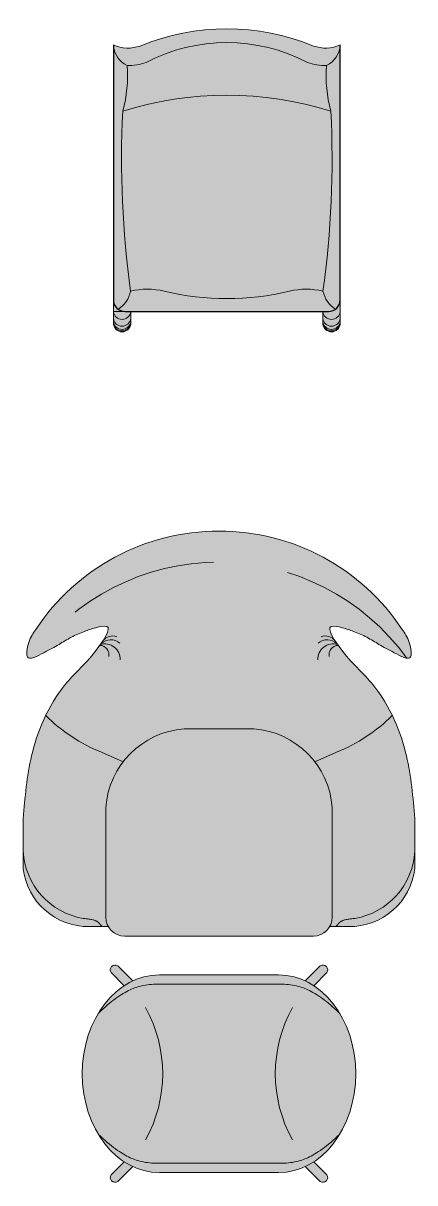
# Model space of a CAD drawing. Header units: metres. Extents: x 288.7 to 299.7, y 162.6 to 172.2.
# Drawn here: x 288.734 to 289.564, y 167.001 to 169.463 of the extents above; entities that cross this region are included whole.
import ezdxf

# ---------------------------------------------------------------- set-up
doc = ezdxf.new("R2010")
doc.units = ezdxf.units.M
doc.linetypes.add('HIDDEN2', pattern=[4.762499999999999, 3.175, -1.5875])
for name, color, linetype, lineweight in [('cotas', 250, 'Continuous', 5), ('estofado', 7, 'Continuous', 25), ('mesa', 7, 'Continuous', 9), ('parede', 7, 'Continuous', 30), ('puff', 251, 'Continuous', 9)]:
    doc.layers.add(name, color=color, linetype=linetype, lineweight=lineweight)
doc.layers.add('Mobilia', color=7, linetype='Continuous')

# ---------------------------------------------------------------- blocks, each defined once
blk = doc.blocks.new('Cad. de aprox. Tecline - 8016')
at = {"layer": 'cotas', "lineweight": 5, "ltscale": 0.1}
h = blk.add_hatch(color=256, dxfattribs=at)
h.set_gradient(color1=(206, 208, 212), one_color=1, tint=1)
h.paths.add_polyline_path([(-0.2034494436333034, -0.6006912521360164), (-0.2034494436333034, -0.599999999999909), (-0.2157797129443679, -0.599999999999909, -0.4142135623738995), (-0.2404402515667243, -0.5753394613776095), (-0.2404402515667243, -0.6006912521351069, 0.8752590556819794)])
h.paths.add_polyline_path([(-0.2034494436333034, -0.6150335017578641), (-0.2034494436333034, -0.6006912521361869, -0.8752590556819794), (-0.2404402515667243, -0.6006912521352774), (-0.2404402515667243, -0.6150335017567272, 0.8752590556819794)])
h.paths.add_polyline_path([(-0.2034494436333034, -0.6217956892504617), (-0.2034494436333034, -0.6150335017578072, -0.8752590556819794), (-0.2404402515667243, -0.6150335017568977), (-0.2404402515667243, -0.6217956892494385, 0.8752590556819794)])
h.paths.add_polyline_path([(-0.2034494436333034, -0.6249606304144208), (-0.2034494436333034, -0.6217956892504617, -0.8752590556819794), (-0.2404402515667243, -0.6217956892495522), (-0.2404402515667243, -0.6249606304133977, 0.8752590556819794)])
h.paths.add_polyline_path([(-0.2034494436333034, -0.6270754205457365), (-0.2034494436333034, -0.6249606304144208, -0.8752590556819794), (-0.2404402515667243, -0.6249606304135114), (-0.2404402515667243, -0.6270754205450544, 0.8752590556819794)])
h = blk.add_hatch(color=256, dxfattribs=at)
h.set_gradient(color1=(206, 208, 212), one_color=1, tint=1)
h.paths.add_polyline_path([(0.2404402515670654, -0.6006912521360164), (0.2404402515670654, -0.5753394613777232, -0.4142135623747873), (0.215779712944709, -0.599999999999909), (0.2034494436336445, -0.5999999999999659), (0.2034494436336445, -0.6006912521361869, 0.8752590556819794)])
h.paths.add_polyline_path([(0.2404402515670654, -0.6150335017566135), (0.2404402515670654, -0.6006912521351069, -0.8752590556819794), (0.2034494436336445, -0.6006912521360164), (0.2034494436336445, -0.6150335017578072, 0.8752590556819794)])
h.paths.add_polyline_path([(0.2404402515670654, -0.6217956892504617), (0.2404402515670654, -0.6150335017567272, -0.8752590556819794), (0.2034494436336445, -0.6150335017576367), (0.2034494436336445, -0.6217956892504617, 0.8752590556819794)])
h.paths.add_polyline_path([(0.2404402515670654, -0.6249606304133977), (0.2404402515670654, -0.6217956892494385, -0.8752590556819794), (0.2034494436336445, -0.621795689250348), (0.2034494436336445, -0.6249606304144208, 0.8752590556819794)])
h.paths.add_polyline_path([(0.2404402515670654, -0.6270754205450544), (0.2404402515670654, -0.6249606304133977, -0.8752590556819794), (0.2034494436336445, -0.6249606304143072), (0.2034494436336445, -0.6270754205457365, 0.8752590556819794)])
at = {"layer": 'parede', "linetype": 'HIDDEN2', "lineweight": 5, "ltscale": 0.05}
h = blk.add_hatch(color=256, dxfattribs=at)
h.set_gradient(color1=(240, 239, 239), one_color=1, tint=1, name='INVCYLINDER')
h.paths.add_polyline_path([(0.1711658467428623, -0.07121251805206791, 0.09084956193167078), (0.2114799613047938, -0.07762874873608808, 0.2762229542144199), (0.2404402515670182, -0.03381143936523827, -0.1939617347811079), (0.1834681052195947, -0.03632735920282509, 0.1980036756767301), (-0.1834681052197356, -0.03632735920295498, -0.1939617347793647), (-0.2404402515666798, -0.03381143936528884, 0.2762229542138651), (-0.2114799613046076, -0.07762874873613074, 0.09084956193064163), (-0.1711658467431217, -0.0712125180522043, -0.2468262919900018)])
h = blk.add_hatch(color=256, dxfattribs=at)
h.set_gradient(color1=(240, 239, 239), color2=(208, 205, 205), one_color=1, tint=0.8100000023841858, name='CYLINDER')
h.paths.add_polyline_path([(-0.2205662977819434, -0.1748436828701845, 0.08822483731394008), (-0.2114799613045681, -0.0776287487361497, -0.2762229542069543), (-0.2404402515667243, -0.03381143936671516), (-0.2404402515667243, -0.5753394613777232, 0.2364224219504687), (-0.2305495308183861, -0.5950877434576407, 0.2061475461150843), (-0.2039031793609147, -0.5569049917575458, -0.04712366959305939)])
h = blk.add_hatch(color=256, dxfattribs=at)
h.set_gradient(color1=(240, 239, 239), color2=(208, 205, 205), one_color=1, tint=0.8100000023841858, name='INVCYLINDER')
h.paths.add_polyline_path([(-0.1711658467431224, -0.07121251805220455, -0.09084956193054805), (-0.2114799613045733, -0.07762874873608794, -0.08822483731390167), (-0.2205662977819206, -0.1748436828700833, -0.1543956809624487), (0.2205662977821697, -0.1748436828701621, -0.08822483731397565), (0.2114799613048006, -0.0776287487360879, -0.09084956193166258), (0.1711658467428774, -0.07121251805203797, 0.2468262919900147)])
h = blk.add_hatch(color=256, dxfattribs=at)
h.set_gradient(color1=(240, 239, 239), color2=(208, 205, 205), one_color=1, tint=0.8100000023841858, name='CYLINDER')
h.paths.add_polyline_path([(0.2404402515669517, -0.0338114393667297, -0.2762229542066497), (0.211479961304835, -0.07762874873613075, 0.08822483731389866), (0.2205662977821594, -0.1748436828701248, -0.04712366959303712), (0.2039031793611898, -0.5569049917572874, 0.2061475461160759), (0.2305495308186865, -0.5950877434576155, 0.2364224219507344), (0.2404402515669517, -0.5753394613776959)])
h = blk.add_hatch(color=256, dxfattribs=at)
h.set_gradient(color1=(240, 239, 239), color2=(235, 234, 234), one_color=1, tint=0.9200000166893005, name='SPHERICAL')
h.paths.add_polyline_path([(0.2205662977821619, -0.1748436828701769, 0.1543956809624922), (-0.2205662977820465, -0.1748436828701232, 0.04712366959303533), (-0.2039031793609504, -0.556904991757287, -0.1192515294675586), (-0.1324901793419211, -0.5569595817297118, 0.1191983100612883), (0.1324901793720288, -0.5569595817224859, -0.1192515294163977), (0.2039031793612854, -0.5569049917572857, 0.04712366959302996)])
h = blk.add_hatch(color=256, dxfattribs=at)
h.set_gradient(color1=(240, 239, 239), color2=(208, 205, 205), one_color=1, tint=0.8100000023841858, name='HEMISPHERICAL')
h.paths.add_polyline_path([(0.2039031793613049, -0.5569049917575626, 0.1189042353474191), (0.1326923263084154, -0.5569106565178572, -0.1193854318744461), (-0.1326923262329274, -0.5569106565360471, 0.1189042354763018), (-0.2039031793608501, -0.5569049917572215, -0.2061475461167294), (-0.2305495308183936, -0.5950877434576682, 0.1619331303923888), (-0.2157797129445953, -0.5999999999999659), (0.2157797129448227, -0.5999999999999659, 0.1619331303939811), (0.2305495308187346, -0.5950877434576682, -0.206147546115248)])
at = {"layer": 'estofado'}
blk.add_lwpolyline([(-0.2404402515667243, -0.0338114393667297), (-0.2404402515667243, -0.5753394613777232, 0.4142135623730672), (-0.2157797129443679, -0.599999999999909), (0.215779712944709, -0.599999999999909, 0.4142135623731223), (0.2404402515669517, -0.5753394613777232), (0.2404402515669517, -0.0338114393667297)], format="xyb", dxfattribs=at)
at = {"layer": 'mesa'}
for p, q in [((-0.2404402515667243, -0.5753394613777232), (-0.2404402515667243, -0.6270754205450544)), ((0.2404402515670654, -0.5753394613777232), (0.2404402515670654, -0.6270754205450544)), ((-0.2034494436333034, -0.599999999999909), (-0.2034494436333034, -0.6270754205457365)), ((0.2034494436336445, -0.599999999999909), (0.2034494436336445, -0.6270754205457365))]:
    blk.add_line(p, q, dxfattribs=at)
for centre, radius, start, end in [((0, -0.4814583749969188), 0.4814583749969317, 67.6001826410304, 112.3998173589696), ((-0.1893283868514573, -0.03150899466567125), 0.05116369773846617, 182.5792688265888, 244.3447667746419), ((-0.2088333720762421, 0.0356001950124778), 0.07626906199840015, 245.51765358916, 289.4252088030229), ((0, -0.396821818382989), 0.3678575315977546, 62.27005503836347, 117.729944961622), ((0.2088333720764695, 0.0356001950124778), 0.07626906199840015, 250.5747911969771, 294.48234641084), ((0.1893283868516846, -0.03150899466567125), 0.05116369773846617, 295.6552332253581, 357.4207311734145), ((-0.2088333720762421, 0.0356001950124778), 0.1132598699317608, 268.6610244532039, 289.4252088030229), ((0.2088333720764695, 0.0356001950124778), 0.1132598699317608, 250.5747911969771, 271.3389755468091), ((-0.4893538966451842, -0.1006889545553804), 0.2788291538453362, 344.5765659302073, 4.743992195742415), ((0.4893538966454116, -0.1006889545553804), 0.2788291538453362, 175.2560078042576, 195.4234340697927), ((1.810171896269708, -0.2776696422350255), 2.033339811910312, 177.1013170395479, 187.8932829380237), ((-1.810171896269367, -0.2776696422351392), 2.033339811910195, 352.1067170619795, 2.898682960455668), ((-0.2615636601115057, -0.5450549775902118), 0.05886555763904125, 301.7937959218236, 348.3866351823038), ((-0.1683094947858308, -0.704514127524078), 0.1518399398822722, 76.43369422210267, 103.5571900912149), ((1.13686837721616e-13, -0.009100608703533908), 0.5636515785016333, 256.3838828231239, 283.6161171768825), ((0.1683094947861719, -0.704514127524078), 0.1518399398822722, 76.4428099087851, 103.5663057778973), ((0.2615636601118467, -0.5450549775902118), 0.05886555763904125, 191.6133648176961, 238.2062040987231), ((-0.221944847599957, -0.6246038812952861), 0.01865980905998519, 187.611338749367, 352.3886612491503), ((0.2219448476002981, -0.6246038812952861), 0.01865980905998519, 187.6113387508497, 352.3886612506329)]:
    blk.add_arc(centre, radius, start, end, dxfattribs=at)
at = {"layer": 'mesa', "linetype": 'HIDDEN2', "lineweight": 5}
blk.add_arc((0, -0.8721055208713437), 0.7313163217446461, 72.4461653725833, 107.5538346274105, dxfattribs=at)
at = {"layer": 'mesa', "lineweight": 5}
for centre, start, end in [((-0.221944847599957, -0.5982197128861344), 187.611338749367, 352.3886612491503), ((-0.221944847599957, -0.6125619625077547), 187.611338749367, 352.3886612491503), ((0.2219448476002981, -0.5982197128861344), 187.6113387508497, 352.3886612506329), ((0.2219448476002981, -0.6125619625077547), 187.6113387508497, 352.3886612506329), ((-0.221944847599957, -0.6193241500004092), 187.611338749367, 352.3886612491503), ((-0.221944847599957, -0.6224890911643683), 187.611338749367, 352.3886612491503), ((0.2219448476002981, -0.6193241500004092), 187.6113387508497, 352.3886612506329), ((0.2219448476002981, -0.6224890911643683), 187.6113387508497, 352.3886612506329)]:
    blk.add_arc(centre, 0.01865980905998519, start, end, dxfattribs=at)
at = {"layer": 'parede', "linetype": 'HIDDEN2', "lineweight": 5, "ltscale": 0.05}
blk.add_line((-0.2400000000000091, -0.5999999999999659), (0.2400000000000091, -0.5999999999999659), dxfattribs=at)
blk = doc.blocks.new('Banqueta Egg bege Lintz')
at = {"layer": 'puff', "lineweight": 13, "ltscale": 0.5}
h = blk.add_hatch(color=256, dxfattribs=at)
h.dxf.hatch_style = 1
h.set_gradient(color1=(238, 209, 176), color2=(194, 122, 41), one_color=1, tint=0.4600000083446503, name='CURVED')
edge = h.paths.add_edge_path()
edge.add_ellipse((0.126173389085011, -0.2099999999972511), major_axis=(2.571673343026741e-17, 0.2099999999999795), ratio=0.7801267186427077, start_angle=339.7496276053146, end_angle=360)
edge.add_line((0.1261733891933545, 0), (-0.1261733891930135, 0))
edge.add_ellipse((-0.126173389085011, -0.2099999999972511), major_axis=(2.571673343026741e-17, 0.2099999999999795), ratio=0.7801267186427077, start_angle=0, end_angle=20.25037239468547)
edge.add_ellipse((-0.126173389085011, -0.2099999999972511), major_axis=(2.571673343026741e-17, 0.2099999999999795), ratio=0.7801267186427077, start_angle=20.25037239468547, end_angle=27.16713555723683)
edge.add_ellipse((-0.126173389085011, -0.2099999999972511), major_axis=(2.571673343026741e-17, 0.2099999999999795), ratio=0.7801267186427077, start_angle=27.16713555723683, end_angle=52.44280890016354)
edge.add_spline(control_points=[(-0.2560461642381142, -0.08199386380448459), (-0.2293009175629095, -0.05555557067748396), (-0.206893997561906, -0.04068877035581409), (-0.1733162308298688, -0.02445697376595035), (-0.1485684265879854, -0.01867614602440426), (-0.126173389085011, -0.01999999999725333)], knot_values=[5.346423995408611, 5.346423995408611, 5.346423995408611, 5.346423995408611, 5.868118125588458, 5.868118125588458, 6.283185307179586, 6.283185307179586, 6.283185307179586, 6.283185307179586], degree=3, periodic=0)
edge.add_line((-0.1261733890107735, -0.01999999999998181), (0.1261733890112282, -0.01999999999992497))
edge.add_spline(control_points=[(0.126173389085011, -0.01999999999725333), (0.1485684265879854, -0.01867614602440426), (0.1733162308298688, -0.02445697376595035), (0.206893997561906, -0.04068877035581409), (0.2293009175629095, -0.05555557067748396), (0.2560461642381142, -0.08199386380448459)], knot_values=[5.34642399540861, 5.34642399540861, 5.34642399540861, 5.34642399540861, 5.761491176999739, 5.761491176999739, 6.283185307179585, 6.283185307179585, 6.283185307179585, 6.283185307179585], degree=3, periodic=0)
edge.add_ellipse((0.126173389085011, -0.2099999999972511), major_axis=(2.571673343026741e-17, 0.2099999999999795), ratio=0.7801267186427077, start_angle=307.5571910998365, end_angle=332.8328644427632)
edge.add_ellipse((0.126173389085011, -0.2099999999972511), major_axis=(2.571673343026741e-17, 0.2099999999999795), ratio=0.7801267186427077, start_angle=332.8328644427632, end_angle=339.7496276053146)
h = blk.add_hatch(color=256, dxfattribs=at)
h.dxf.hatch_style = 1
h.set_gradient(color1=(203, 203, 205), one_color=1, tint=1)
edge = h.paths.add_edge_path()
edge.add_arc((-0.2204152218638455, 0.0104152218634681), 0.01016344170329697, 55.28921864879022, 214.7107813507639)
edge.add_line((-0.2287699460268868, 0.004627810402723753), (-0.2009746027796382, -0.02316753284452489))
edge.add_ellipse((-0.126173389085011, -0.2099999999972511), major_axis=(2.571673343026741e-17, 0.2099999999999795), ratio=0.7801267186427077, start_angle=20.250372394685428, end_angle=27.167135557236804, ccw=False)
edge.add_line((-0.1828775725044807, -0.01298029187211114), (-0.2146278104030444, 0.01876994602645254))
h = blk.add_hatch(color=256, dxfattribs=at)
h.dxf.hatch_style = 1
h.set_gradient(color1=(203, 203, 205), one_color=1, tint=1)
edge = h.paths.add_edge_path()
edge.add_arc((0.2204152218638455, 0.0104152218634681), 0.01016344170329697, 325.2892186492361, 484.7107813512098)
edge.add_line((0.2146278104030444, 0.01876994602645254), (0.1828775725044807, -0.01298029187211114))
edge.add_ellipse((0.126173389085011, -0.2099999999972511), major_axis=(2.571673343026741e-17, 0.2099999999999795), ratio=0.7801267186427077, start_angle=332.8328644427632, end_angle=339.7496276053145, ccw=False)
edge.add_line((0.2009746027795245, -0.02316753284458173), (0.2287699460268868, 0.004627810402723753))
h = blk.add_hatch(color=256, dxfattribs=at)
h.dxf.hatch_style = 1
h.set_gradient(color1=(238, 209, 176), color2=(226, 174, 116), one_color=1, tint=0.6700000166893005, name='CYLINDER')
edge = h.paths.add_edge_path()
edge.add_ellipse((0.126173389085011, -0.2099999999972511), major_axis=(2.571673343026741e-17, 0.2099999999999795), ratio=0.7801267186427077, start_angle=232.4428088956462, end_angle=307.5571910998365)
edge.add_spline(control_points=[(0.2560461642381142, -0.08199386380448459), (0.2293009175629095, -0.05555557067748396), (0.206893997561906, -0.04068877035581409), (0.1733162308298688, -0.02445697376595035), (0.1485684265879854, -0.01867614602440426), (0.126173389085011, -0.01999999999725333)], knot_values=[5.346423995408611, 5.346423995408611, 5.346423995408611, 5.346423995408611, 5.868118125588458, 5.868118125588458, 6.283185307179586, 6.283185307179586, 6.283185307179586, 6.283185307179586], degree=3, periodic=0)
edge.add_line((0.1261733890112282, -0.01999999999998181), (-0.1261733890105461, -0.02000000000003865))
edge.add_spline(control_points=[(-0.126173389085011, -0.01999999999725333), (-0.1485684265879854, -0.01867614602440426), (-0.1733162308298688, -0.02445697376595035), (-0.206893997561906, -0.04068877035581409), (-0.2293009175629095, -0.05555557067748396), (-0.2560461642381142, -0.08199386380448459)], knot_values=[5.34642399540861, 5.34642399540861, 5.34642399540861, 5.34642399540861, 5.761491176999739, 5.761491176999739, 6.283185307179585, 6.283185307179585, 6.283185307179585, 6.283185307179585], degree=3, periodic=0)
edge.add_ellipse((-0.126173389085011, -0.2099999999972511), major_axis=(2.571673343026741e-17, 0.2099999999999795), ratio=0.7801267186427077, start_angle=52.44280890016354, end_angle=127.5571911043537)
edge.add_spline(control_points=[(-0.2560461642381142, -0.3380061361955882), (-0.2293009175629095, -0.3644444293225888), (-0.206893997561906, -0.3793112296442587), (-0.1733162308298688, -0.3955430262341224), (-0.1485684265879854, -0.4013238539756685), (-0.126173389085011, -0.4000000000028194)], knot_values=[5.346423995408611, 5.346423995408611, 5.346423995408611, 5.346423995408611, 5.868118125588458, 5.868118125588458, 6.283185307179586, 6.283185307179586, 6.283185307179586, 6.283185307179586], degree=3, periodic=0)
edge.add_line((-0.1261733890108871, -0.4000000000000341), (0.1261733890097503, -0.4000000000000909))
edge.add_spline(control_points=[(0.126173389085011, -0.4000000000028194), (0.1485684265879854, -0.4013238539756685), (0.1733162308298688, -0.3955430262341224), (0.206893997561906, -0.3793112296442587), (0.2293009175629095, -0.3644444293225888), (0.2560461642381142, -0.3380061361955882)], knot_values=[5.34642399540861, 5.34642399540861, 5.34642399540861, 5.34642399540861, 5.761491176999739, 5.761491176999739, 6.283185307179585, 6.283185307179585, 6.283185307179585, 6.283185307179585], degree=3, periodic=0)
h = blk.add_hatch(color=256, dxfattribs=at)
h.dxf.hatch_style = 1
h.set_gradient(color1=(238, 209, 176), color2=(194, 122, 41), one_color=1, tint=0.4600000083446503, name='INVCURVED')
edge = h.paths.add_edge_path()
edge.add_ellipse((0.126173389085011, -0.2099999999972511), major_axis=(2.571673343026741e-17, 0.2099999999999795), ratio=0.7801267186427077, start_angle=180, end_angle=200.2503723931174)
edge.add_ellipse((0.126173389085011, -0.2099999999972511), major_axis=(2.571673343026741e-17, 0.2099999999999795), ratio=0.7801267186427077, start_angle=200.2503723931174, end_angle=207.167135555765)
edge.add_ellipse((0.126173389085011, -0.2099999999972511), major_axis=(2.571673343026741e-17, 0.2099999999999795), ratio=0.7801267186427077, start_angle=207.167135555765, end_angle=232.4428088956462)
edge.add_spline(control_points=[(0.2560461642381142, -0.3380061361955882), (0.2293009175629095, -0.3644444293225888), (0.206893997561906, -0.3793112296442587), (0.1733162308298688, -0.3955430262341224), (0.1485684265879854, -0.4013238539756685), (0.126173389085011, -0.4000000000028194)], knot_values=[5.346423995408611, 5.346423995408611, 5.346423995408611, 5.346423995408611, 5.868118125588458, 5.868118125588458, 6.283185307179586, 6.283185307179586, 6.283185307179586, 6.283185307179586], degree=3, periodic=0)
edge.add_line((0.1261733890099777, -0.4000000000000341), (-0.1261733890099777, -0.4000000000000341))
edge.add_spline(control_points=[(-0.126173389085011, -0.4000000000028194), (-0.1485684265879854, -0.4013238539756685), (-0.1733162308298688, -0.3955430262341224), (-0.206893997561906, -0.3793112296442587), (-0.2293009175629095, -0.3644444293225888), (-0.2560461642381142, -0.3380061361955882)], knot_values=[5.34642399540861, 5.34642399540861, 5.34642399540861, 5.34642399540861, 5.761491176999739, 5.761491176999739, 6.283185307179585, 6.283185307179585, 6.283185307179585, 6.283185307179585], degree=3, periodic=0)
edge.add_ellipse((-0.126173389085011, -0.2099999999972511), major_axis=(2.571673343026741e-17, 0.2099999999999795), ratio=0.7801267186427077, start_angle=127.5571911043537, end_angle=152.8328644442351)
edge.add_ellipse((-0.126173389085011, -0.2099999999972511), major_axis=(2.571673343026741e-17, 0.2099999999999795), ratio=0.7801267186427077, start_angle=152.8328644442351, end_angle=159.7496276068827)
edge.add_ellipse((-0.126173389085011, -0.2099999999972511), major_axis=(2.571673343026741e-17, 0.2099999999999795), ratio=0.7801267186427077, start_angle=159.7496276068827, end_angle=180)
edge.add_line((-0.1261733889768948, -0.4199999999999591), (0.1261733889750758, -0.4199999999999591))
h = blk.add_hatch(color=256, dxfattribs=at)
h.dxf.hatch_style = 1
h.set_gradient(color1=(203, 203, 205), one_color=1, tint=1)
edge = h.paths.add_edge_path()
edge.add_ellipse((-0.126173389085011, -0.2099999999972511), major_axis=(2.571673343026741e-17, 0.2099999999999795), ratio=0.7801267186427077, start_angle=152.8328644442351, end_angle=159.7496276068826, ccw=False)
edge.add_line((-0.2009746027757728, -0.3968324671524783), (-0.2287699460268868, -0.4246278104034786))
edge.add_arc((-0.2204152218639592, -0.4304152218643367), 0.01016344170329697, 145.2892186483443, 304.7107813519191)
edge.add_line((-0.2146278104030444, -0.4387699460272643), (-0.1828775725001606, -0.4070197081243805))
h = blk.add_hatch(color=256, dxfattribs=at)
h.dxf.hatch_style = 1
h.set_gradient(color1=(203, 203, 205), one_color=1, tint=1)
edge = h.paths.add_edge_path()
edge.add_line((0.2287699460270005, -0.4246278104035923), (0.2009746027758865, -0.3968324671525352))
edge.add_ellipse((0.126173389085011, -0.2099999999972511), major_axis=(2.571673343026741e-17, 0.2099999999999795), ratio=0.7801267186427077, start_angle=200.2503723931174, end_angle=207.167135555765, ccw=False)
edge.add_line((0.1828775725001606, -0.4070197081244373), (0.2146278104030444, -0.4387699460272074))
edge.add_arc((0.2204152218638455, -0.4304152218642798), 0.01016344170329696, 235.2892186486077, 394.7107813501355)
at = {"layer": 'Mobilia', "lineweight": 5}
for p, q in [((-0.2009746027796382, -0.02316753284446804), (-0.2287699460268868, 0.004627810402723753)), ((-0.1828775725044807, -0.01298029187211114), (-0.2146278104030444, 0.01876994602645254)), ((0.1828775725044807, -0.01298029187211114), (0.2146278104030444, 0.01876994602645254)), ((0.2009746027796382, -0.02316753284446804), (0.2287699460268868, 0.004627810402723753)), ((-0.2287699460268868, -0.4246278104034786), (-0.2009746027758865, -0.3968324671524783)), ((-0.2146278104030444, -0.4387699460272074), (-0.1828775725002743, -0.4070197081244373)), ((0.2146278104030444, -0.4387699460272074), (0.1828775725002743, -0.4070197081244373)), ((0.2287699460268868, -0.4246278104034786), (0.2009746027758865, -0.3968324671524783))]:
    blk.add_line(p, q, dxfattribs=at)
for points in [[(0.126173389085011, 0), (-0.126173389085011, 0)], [(-0.126173389085011, -0.4200000000000159), (0.126173389085011, -0.4200000000000159)]]:
    blk.add_lwpolyline(points, dxfattribs=at)
at = {"layer": 'Mobilia', "linetype": 'HIDDEN2', "lineweight": 5, "ltscale": 0.1}
for points in [[(0.126173389085011, -0.01999999999998181), (-0.126173389085011, -0.01999999999998181)], [(-0.126173389085011, -0.4000000000000341), (0.126173389085011, -0.4000000000000341)]]:
    blk.add_lwpolyline(points, dxfattribs=at)
at = {"layer": 'Mobilia', "lineweight": 5}
for centre, start, end in [((-0.2204152218638455, 0.01041522186415023), 55.28921864879234, 214.7107813507631), ((0.2204152218638455, 0.01041522186415023), 325.2892186492368, 124.7107813512076), ((-0.2204152218638455, -0.430415221864223), 145.2892186492369, 304.7107813512077), ((0.2204152218638455, -0.430415221864223), 235.2892186487923, 34.71078135076315)]:
    blk.add_arc(centre, 0.0101634417033041, start, end, dxfattribs=at)
at = {"layer": 'Mobilia', "linetype": 'HIDDEN2', "lineweight": 5}
for centre, start, end in [((-0.4085209089404316, -0.2100000000000364), 330.921954692904, 29.07804530709594), ((0.4085209089404316, -0.2100000000000364), 150.9219546929041, 209.0780453070959)]:
    blk.add_arc(centre, 0.2891545106914319, start, end, dxfattribs=at)
at = {"layer": 'Mobilia', "lineweight": 5, "extrusion": (0, 0, -1)}
blk.add_ellipse((-0.126173389085011, -0.2099999999972511), major_axis=(2.571673343026741e-17, 0.2099999999999795), ratio=0.7801267186427077, start_param=3.141592653589793, end_param=6.283185307179586, dxfattribs=at)
at = {"layer": 'Mobilia', "lineweight": 5}
blk.add_ellipse((0.126173389085011, -0.2099999999972511), major_axis=(2.571673343026741e-17, 0.2099999999999795), ratio=0.7801267186427077, start_param=3.141592653589793, end_param=6.283185307179586, dxfattribs=at)
at = {"layer": 'Mobilia', "linetype": 'HIDDEN2', "lineweight": 5, "ltscale": 0.1}
for points in [[(-0.2560461642381142, -0.08199386380448459), (-0.2293009175629095, -0.05555557067748396), (-0.206893997561906, -0.04068877035581409), (-0.1733162308298688, -0.02445697376595035), (-0.1485684265879854, -0.01867614602440426), (-0.126173389085011, -0.01999999999725333)], [(0.2560461642381142, -0.08199386380448459), (0.2293009175629095, -0.05555557067748396), (0.206893997561906, -0.04068877035581409), (0.1733162308298688, -0.02445697376595035), (0.1485684265879854, -0.01867614602440426), (0.126173389085011, -0.01999999999725333)], [(-0.2560461642381142, -0.3380061361955882), (-0.2293009175629095, -0.3644444293225888), (-0.206893997561906, -0.3793112296442587), (-0.1733162308298688, -0.3955430262341224), (-0.1485684265879854, -0.4013238539756685), (-0.126173389085011, -0.4000000000028194)], [(0.2560461642381142, -0.3380061361955882), (0.2293009175629095, -0.3644444293225888), (0.206893997561906, -0.3793112296442587), (0.1733162308298688, -0.3955430262341224), (0.1485684265879854, -0.4013238539756685), (0.126173389085011, -0.4000000000028194)]]:
    blk.add_open_spline(points, degree=3, knots=[5.346423995408611, 5.346423995408611, 5.346423995408611, 5.346423995408611, 5.868118125588458, 5.868118125588458, 6.283185307179586, 6.283185307179586, 6.283185307179586, 6.283185307179586], dxfattribs=at)
blk = doc.blocks.new('Poltrona Egg bege Lintz')
at = {"layer": 'puff', "lineweight": 13, "ltscale": 0.5}
h = blk.add_hatch(color=256, dxfattribs=at)
h.dxf.hatch_style = 1
h.set_gradient(color1=(238, 209, 176), color2=(217, 150, 74), one_color=1, tint=0.5699999928474426, name='CURVED')
edge = h.paths.add_edge_path()
edge.add_spline(control_points=[(-0.3883790001134457, 0.2109880240345774), (-0.3938463901876048, 0.2030534038342466), (-0.4050002130932171, 0.1868662748132692), (-0.4105237136651567, 0.1509313948344015), (-0.4006637787516638, 0.1495042297533473), (-0.3981717949783388, 0.1498090384985176)], knot_values=[0, 0, 0, 0, 0.0312722070444001, 0.0637972880138383, 0.07261087597274596, 0.07261087597274596, 0.07261087597274596, 0.07261087597274596], degree=3, periodic=0)
edge.add_arc((-1.968470428437286e-06, -0.1361559895231039), 0.4902195508063047, 35.68593216424341, 144.3141438918199, ccw=False)
edge.add_spline(control_points=[(0.3981674784389497, 0.1498095670403359), (0.4006613512162858, 0.1495038786993064), (0.4105241007404175, 0.1509288765934116), (0.4050002130932171, 0.1868662748132692), (0.3938463901876048, 0.2030534038342466), (0.3883790001134457, 0.2109880240345774)], knot_values=[0, 0, 0, 0, 0.00881867637669248, 0.04134375734613067, 0.07261596439053078, 0.07261596439053078, 0.07261596439053078, 0.07261596439053078], degree=3, periodic=0)
edge.add_arc((0, -0.0455185391514874), 0.4654394318132916, 33.44293702575584, 146.5570629748885)
h = blk.add_hatch(color=256, dxfattribs=at)
h.dxf.hatch_style = 1
h.set_gradient(color1=(238, 209, 176), color2=(226, 177, 120), one_color=1, tint=0.6800000071525574, name='INVCURVED')
edge = h.paths.add_edge_path()
edge.add_spline(control_points=[(0.2457937540171997, 0.1872614988599253), (0.2363600257448297, 0.2016600118104748), (0.2267692784490691, 0.2230332741714847), (0.2637244993368313, 0.2143861617461198), (0.2867565895070356, 0.2066931421536538), (0.3134790344435032, 0.1952159351093314), (0.341671464334695, 0.1772475764049091), (0.3652475722387862, 0.1653709199085256), (0.3909636282169231, 0.1506925844273042), (0.3981674784389497, 0.1498095670403359)], knot_values=[0.07261596439053081, 0.07261596439053081, 0.07261596439053081, 0.07261596439053081, 0.1101948185436681, 0.1337761790526399, 0.1589169917713585, 0.1896684934491325, 0.2192775884803799, 0.256436331208998, 0.281910134184411, 0.281910134184411, 0.281910134184411, 0.281910134184411], degree=3, periodic=0)
edge.add_arc((-1.968470314750448e-06, -0.1361559895232176), 0.4902195508063047, 35.68593216426191, 144.314143891796)
edge.add_spline(control_points=[(-0.3981717949783388, 0.1498090384985176), (-0.3909678067487903, 0.15069019937755), (-0.3652488727911987, 0.165370264744638), (-0.341671464334695, 0.1772475764049091), (-0.3134790344435032, 0.1952159351093314), (-0.2867565895070356, 0.2066931421536538), (-0.2637244993368313, 0.2143861617461198), (-0.2267692784504334, 0.2230332741710868), (-0.2363600257436929, 0.2016600118128622), (-0.2457937540145849, 0.1872614988639043)], knot_values=[0.07261087597274596, 0.07261087597274596, 0.07261087597274596, 0.07261087597274596, 0.09808976736594378, 0.1352485100945619, 0.1648576051258093, 0.1956091068035833, 0.2207499195223019, 0.2443312800312737, 0.2819101341810821, 0.2819101341810821, 0.2819101341810821, 0.2819101341810821], degree=3, periodic=0)
edge.add_spline(control_points=[(-0.2457937540145849, 0.1872614988639043), (-0.24720714469413, 0.1851042686134292), (-0.2487000168754321, 0.1829186188102199), (-0.2502388500396364, 0.1807352087532195)], knot_values=[0.2819101341810821, 0.2819101341810821, 0.2819101341810821, 0.2819101341810821, 0.2875403156613945, 0.2875403156613945, 0.2875403156613945, 0.2875403156613945], degree=3, periodic=0)
edge.add_spline(control_points=[(-0.2502388500396364, 0.1807352087532195), (-0.2506474232624214, 0.1801554949126398), (-0.2510592364928925, 0.1795759389623868), (-0.2514736623289764, 0.1789971147510414)], knot_values=[0.2875403156613945, 0.2875403156613945, 0.2875403156613945, 0.2875403156613945, 0.2890351764726103, 0.2890351764726103, 0.2890351764726103, 0.2890351764726103], degree=3, periodic=0)
edge.add_spline(control_points=[(-0.2514736623289764, 0.1789971147510414), (-0.2519040799727463, 0.1783959549501333), (-0.2523373157422384, 0.177795584450223), (-0.2527726667664183, 0.1771966461269585)], knot_values=[0.2890351764726103, 0.2890351764726103, 0.2890351764726103, 0.2890351764726103, 0.2905877207685757, 0.2905877207685757, 0.2905877207685757, 0.2905877207685757], degree=3, periodic=0)
edge.add_arc((-0.2534260929322727, 0.1570403929117674), 0.02016684183081571, -10.428816135840009, 88.14323355143182, ccw=False)
edge.add_arc((-0.2534260929352286, 0.1570403928958513), 0.02016684183081571, 349.5711839101524, 448.1432335759926)
edge.add_spline(control_points=[(-0.2527726667664183, 0.1771966461269585), (-0.2553335105968699, 0.1736735408062486), (-0.2863136801979635, 0.1328193937804372), (-0.3230467924597633, 0.1054204594082648), (-0.3556328263363184, 0.05243664461306707), (-0.3673659671395626, 0.02830116112875203)], knot_values=[0.2905877207685757, 0.2905877207685757, 0.2905877207685757, 0.2905877207685757, 0.2997201754094871, 0.39799903289453, 0.4756913654059615, 0.4756913654059615, 0.4756913654059615, 0.4756913654059615], degree=3, periodic=0)
edge.add_arc((-0.1122806483297154, 0.2855590558780818), 0.3622846177844075, 225.2429595681279, 247.7613138395477)
edge.add_line((-0.2493930038775716, -0.04977711312147903), (-0.2030298193662929, -0.06971021031102964))
edge.add_arc((-0.06034093575738098, -0.1796025558011252), 0.1801012079439381, 94.26460112285753, 142.3982073510381, ccw=False)
edge.add_line((-0.07373373429140884, 0), (0.07373373429140884, 5.684341886080801e-14))
edge.add_arc((0.06034093575829047, -0.1796025558011252), 0.1801012079439349, 37.60179264907771, 85.73539887743232, ccw=False)
edge.add_line((0.2030298193669751, -0.06971021031074542), (0.2493930038746157, -0.04977711312272959))
edge.add_arc((0.1122806483300565, 0.2855590558780818), 0.3622846177843004, 292.2386861598948, 314.7570404318339)
edge.add_spline(control_points=[(0.3673659671396763, 0.02830116112863834), (0.3556328263363184, 0.05243664461306707), (0.3230467924597633, 0.1054204594082648), (0.2863136801980772, 0.1328193937804372), (0.2553335105967562, 0.1736735408060213), (0.2527726667664183, 0.1771966461268448)], knot_values=[0.2905877207685741, 0.2905877207685741, 0.2905877207685741, 0.2905877207685741, 0.3682800532800733, 0.4665589107651162, 0.4756913654060292, 0.4756913654060292, 0.4756913654060292, 0.4756913654060292], degree=3, periodic=0)
edge.add_arc((0.253426092932159, 0.1570403929116537), 0.02016684183081768, 91.85676644824535, 190.5947657123405)
edge.add_arc((0.253426092932159, 0.1570403929116537), 0.02016684183081768, 91.85676644824542, 190.5947657123405, ccw=False)
edge.add_spline(control_points=[(0.2527726667664183, 0.1771966461268448), (0.2523373157421247, 0.1777955844501093), (0.2519040799727463, 0.1783959549501333), (0.2514736623290901, 0.1789971147510983)], knot_values=[0.2890351764725215, 0.2890351764725215, 0.2890351764725215, 0.2890351764725215, 0.2905877207685741, 0.2905877207685741, 0.2905877207685741, 0.2905877207685741], degree=3, periodic=0)
edge.add_spline(control_points=[(0.2514736623290901, 0.1789971147510983), (0.2510592364928925, 0.1795759389623868), (0.2506474232624214, 0.1801554949125261), (0.2502388500396364, 0.1807352087530489)], knot_values=[0.287540315661417, 0.287540315661417, 0.287540315661417, 0.287540315661417, 0.2890351764725216, 0.2890351764725216, 0.2890351764725216, 0.2890351764725216], degree=3, periodic=0)
edge.add_arc((0.2297741399949018, 0.1600258799246035), 0.02911495591174055, 45.34039553519891, 126.8698976460006)
edge.add_arc((0.2297741399949018, 0.1600258799246035), 0.02911495591174055, 45.34039553519892, 126.8698976460006, ccw=False)
edge.add_spline(control_points=[(0.2502388500396364, 0.1807352087530489), (0.2487000168763416, 0.1829186188087988), (0.247207144695949, 0.1851042686107007), (0.2457937540171997, 0.1872614988599253)], knot_values=[0.281910134184411, 0.281910134184411, 0.281910134184411, 0.281910134184411, 0.287540315661417, 0.287540315661417, 0.287540315661417, 0.287540315661417], degree=3, periodic=0)
h = blk.add_hatch(color=256, dxfattribs=at)
h.dxf.hatch_style = 1
h.set_gradient(color1=(238, 209, 176), color2=(226, 177, 120), one_color=1, tint=0.6800000071525574)
edge = h.paths.add_edge_path()
edge.add_arc((-0.06034093575738098, -0.1796025558011252), 0.1801012079439381, 142.3982073510381, 175.9844047917428, ccw=False)
edge.add_line((-0.2030298193662929, -0.06971021031102964), (-0.2493930038746157, -0.04977711312272959))
edge.add_arc((-0.1122806483298291, 0.2855590558780818), 0.3622846177844075, 225.2429595681533, 247.76131384007192, ccw=False)
edge.add_spline(control_points=[(-0.3673659671395626, 0.02830116112875203), (-0.3690945997566359, 0.02474530301037703), (-0.3822490047565452, -0.003373458723217482), (-0.3982271657467891, -0.0526653296003019), (-0.4094656553892264, -0.1233203045148343), (-0.4131540751961893, -0.1680131004275154), (-0.4150000000007594, -0.1903802779394255)], knot_values=[0.4756913654059615, 0.4756913654059615, 0.4756913654059615, 0.4756913654059615, 0.4871377038013119, 0.5657973366790037, 0.633053916282731, 0.7004356939263707, 0.7004356939263707, 0.7004356939263707, 0.7004356939263707], degree=3, periodic=0)
edge.add_line((-0.4149999999992815, -0.1903802779231683), (-0.4149999999992815, -0.2600681452330491))
edge.add_arc((-0.2621146588149941, -0.2517403571555406), 0.1531119838657303, 183.1178662042386, 260.2201773703887)
edge.add_spline(control_points=[(-0.2881226379457758, -0.4026272837755869), (-0.2689193033573929, -0.4043426789753539), (-0.2598949443957963, -0.4071931604481165), (-0.2531862344895899, -0.4130505829309072), (-0.2506462489124033, -0.4171507283603546), (-0.2473649252899577, -0.4200000000001296)], knot_values=[0, 0, 0, 0, 0.01991709047832285, 0.02989671152981966, 0.03489260215611451, 0.03489260215611451, 0.03489260215611451, 0.03489260215611451], degree=3, periodic=0)
edge.add_line((-0.2473649252897303, -0.4200000000001864), (-0.2346410161507038, -0.4200000000002433))
edge.add_arc((-0.1999999999992497, -0.4000000000002046), 0.03999999999998408, 180.0000000000814, 209.9999999999931, ccw=False)
edge.add_line((-0.239999999999327, -0.4000000000002615), (-0.239999999999668, -0.1669904291581474))
h = blk.add_hatch(color=256, dxfattribs=at)
h.dxf.hatch_style = 1
h.set_gradient(color1=(238, 209, 176), color2=(226, 177, 120), one_color=1, tint=0.6800000071525574)
edge = h.paths.add_edge_path()
edge.add_spline(control_points=[(0.4150000000007594, -0.1903802779394255), (0.4131540751961893, -0.1680131004275154), (0.4094656553892264, -0.1233203045148343), (0.3982271657467891, -0.0526653296003019), (0.3822490047565452, -0.003373458723217482), (0.3690945997567496, 0.02474530301032019), (0.3673659671396763, 0.02830116112863834)], knot_values=[0.4756913654060293, 0.4756913654060293, 0.4756913654060293, 0.4756913654060293, 0.543073143049669, 0.6103297226533964, 0.6889893555310881, 0.7004356939263707, 0.7004356939263707, 0.7004356939263707, 0.7004356939263707], degree=3, periodic=0)
edge.add_arc((0.1122806483300565, 0.285559055878025), 0.3622846177843004, 292.23868615945076, 314.7570404318402, ccw=False)
edge.add_line((0.2493930038720009, -0.04977711312380961), (0.2030298193670887, -0.06971021031068858))
edge.add_arc((0.0603409357580631, -0.1796025558007273), 0.1801012079439348, 4.015595207058993, 37.60179264892548, ccw=False)
edge.add_line((0.2400000000006912, -0.1669904291615012), (0.2400000000008049, -0.4000000000000909))
edge.add_arc((0.2000000000008413, -0.4000000000000909), 0.03999999999999432, -30.00000000007458, 0, ccw=False)
edge.add_line((0.2346410161521817, -0.4200000000001296), (0.247364925291663, -0.4200000000001296))
edge.add_spline(control_points=[(0.2473649252915493, -0.4200000000001296), (0.2506462489139949, -0.4171507283603546), (0.2531862344911815, -0.4130505829309072), (0.2598949443973879, -0.4071931604481165), (0.2689193033589845, -0.4043426789753539), (0.2881226379473674, -0.4026272837755869)], knot_values=[0, 0, 0, 0, 0.004995890626294852, 0.01497551167779167, 0.03489260215611451, 0.03489260215611451, 0.03489260215611451, 0.03489260215611451], degree=3, periodic=0)
edge.add_arc((0.2621146588165857, -0.2517403571555406), 0.1531119838657304, 279.7798226297825, 356.8821337949732)
edge.add_line((0.4150000000007594, -0.2600681452351523), (0.4150000000007594, -0.1903802779404487))
h = blk.add_hatch(color=256, dxfattribs=at)
h.dxf.hatch_style = 1
h.set_gradient(color1=(238, 209, 176), color2=(222, 165, 99), one_color=1, tint=0.6299999952316284, name='INVSPHERICAL')
h.paths.add_polyline_path([(0.2400000000006912, -0.1669904291603643, 0.3724918231931195), (0.07373373429140884, 5.684341886080801e-14), (-0.07373373429140884, 0, 0.3724918231882341), (-0.239999999999668, -0.1669904291581474), (-0.239999999999327, -0.4000000000002046, 0.4142135623727955), (-0.1999999999993634, -0.4400000000001683), (0.2000000000008413, -0.4400000000001114, 0.4142135623730617), (0.2400000000008049, -0.4000000000000909)])
h = blk.add_hatch(color=256, dxfattribs=at)
h.dxf.hatch_style = 1
h.set_gradient(color1=(238, 209, 176), color2=(217, 150, 74), one_color=1, tint=0.5699999928474426, name='INVCURVED')
edge = h.paths.add_edge_path()
edge.add_line((-0.4149999999992815, -0.2600681452330491), (-0.4149999999992815, -0.2964448602320999))
edge.add_arc((-0.2763473854469112, -0.2804344230620472), 0.1395739288713366, 186.5868621297527, 269.3731968813864)
edge.add_line((-0.2778742628124746, -0.4200000000002433), (-0.2473649252900714, -0.4200000000002433))
edge.add_spline(control_points=[(-0.2473649252899577, -0.4200000000001296), (-0.2506462489124033, -0.4171507283603546), (-0.2531862344895899, -0.4130505829309072), (-0.2598949443957963, -0.4071931604481165), (-0.2689193033573929, -0.4043426789753539), (-0.2881226379457758, -0.4026272837755869)], knot_values=[0, 0, 0, 0, 0.004995890626294852, 0.01497551167779167, 0.03489260215611451, 0.03489260215611451, 0.03489260215611451, 0.03489260215611451], degree=3, periodic=0)
edge.add_arc((-0.2621146588149941, -0.2517403571555406), 0.1531119838657303, 183.1178662042386, 260.22017737021747, ccw=False)
h = blk.add_hatch(color=256, dxfattribs=at)
h.dxf.hatch_style = 1
h.set_gradient(color1=(238, 209, 176), color2=(217, 150, 74), one_color=1, tint=0.5699999928474426, name='INVCURVED')
edge = h.paths.add_edge_path()
edge.add_line((0.4150000000007594, -0.2964448602329526), (0.4150000000007594, -0.2600681452351523))
edge.add_arc((0.2621146588165857, -0.2517403571555406), 0.1531119838657304, 279.77982262961126, 356.88213379497324, ccw=False)
edge.add_spline(control_points=[(0.2881226379473674, -0.4026272837755869), (0.2689193033589845, -0.4043426789753539), (0.2598949443973879, -0.4071931604481165), (0.2531862344911815, -0.4130505829309072), (0.2506462489139949, -0.4171507283603546), (0.2473649252915493, -0.4200000000001296)], knot_values=[0, 0, 0, 0, 0.01991709047832285, 0.02989671152981966, 0.03489260215611451, 0.03489260215611451, 0.03489260215611451, 0.03489260215611451], degree=3, periodic=0)
edge.add_line((0.247364925291663, -0.4200000000000728), (0.2778742628244117, -0.4200000000001296))
edge.add_arc((0.2763473854485028, -0.2804344230620472), 0.1395739288713365, 270.6268031228608, 353.4131378698943)
at = {"layer": 'Mobilia', "lineweight": 18, "ltscale": 0.1}
for p, q in [((-0.07373373429140884, 0), (0.07373373429140884, 5.684341886080801e-14)), ((-0.239999999999327, -0.4000000000002046), (-0.239999999999668, -0.1669904291581474)), ((0.2400000000006912, -0.1669904291603643), (0.2400000000008049, -0.4000000000000909)), ((-0.4149999999992815, -0.1903802779223156), (-0.4149999999992815, -0.2964448602320999)), ((0.4150000000007594, -0.2964448602334073), (0.4150000000007594, -0.1903802779400507)), ((-0.2778742628106556, -0.4200000000002433), (-0.2346410161507038, -0.4200000000002433)), ((-0.1999999999993634, -0.4400000000001683), (0.2000000000008413, -0.4400000000001114)), ((0.2346410161521817, -0.4200000000001296), (0.2778742628202053, -0.4200000000001296))]:
    blk.add_line(p, q, dxfattribs=at)
at = {"layer": 'Mobilia', "linetype": 'HIDDEN2', "lineweight": 5, "ltscale": 0.1}
for p, q in [((-0.2493930038746157, -0.04977711312272959), (-0.2030298193669751, -0.06971021031074542)), ((0.2493930038746157, -0.04977711312272959), (0.2030298193669751, -0.06971021031074542))]:
    blk.add_line(p, q, dxfattribs=at)
at = {"layer": 'Mobilia', "lineweight": 18, "ltscale": 0.1}
for centre, radius, start, end in [((0, -0.04551853915154425), 0.4654394318132873, 33.44293702576249, 146.5570629742375), ((-0.06034093575738098, -0.1796025558011252), 0.1801012079439399, 94.26460112281904, 175.9844047917802), ((0.06034093575829047, -0.1796025558011252), 0.1801012079439399, 4.015595207642057, 85.73539887718094), ((-0.2763473854469112, -0.2804344230619904), 0.1395739288713509, 186.5868621293191, 270.6268031212711), ((0.2763473854485028, -0.2804344230619904), 0.1395739288713509, 269.3731968787289, 353.4131378706809), ((-0.1999999999993634, -0.4000000000001478), 0.04, 180.0000000000717, 270.000000000013), ((0.2000000000008413, -0.4000000000000909), 0.04, 270.0000000000065, 0)]:
    blk.add_arc(centre, radius, start, end, dxfattribs=at)
at = {"layer": 'Mobilia', "linetype": 'HIDDEN2', "lineweight": 5, "ltscale": 0.1}
for centre, radius, start, end in [((-1.968470314750448e-06, -0.1361559895232745), 0.4902195508063144, 35.68593216414211, 144.3141438918382), ((-0.1122806483297154, 0.2855590558779113), 0.3622846177843038, 225.2429595678697, 247.7613138390134), ((0.1122806483297154, 0.2855590558779113), 0.3622846177843038, 292.2386861609867, 314.7570404318931), ((-0.2621146588149941, -0.2517403571555974), 0.1531119838657094, 183.1178662050921, 260.2201773702125), ((0.2621146588165857, -0.2517403571555974), 0.1531119838657094, 279.7798226297875, 356.8821337949079)]:
    blk.add_arc(centre, radius, start, end, dxfattribs=at)
at = {"layer": 'Mobilia', "lineweight": 5}
for centre, radius, start, end in [((-0.2259580434724739, 0.1725682116829148), 0.02468497720697456, 68.40201456175755, 143.470831786945), ((0.2259580434723603, 0.1725682116829148), 0.02468497720685573, 36.5291682128987, 111.5979854379969), ((-0.2534260929352286, 0.1570403928958513), 0.02016684183083341, 349.5711839100942, 88.14323357534977), ((-0.2422256233454618, 0.1472771246839102), 0.03304064156308653, 359.0508775491672, 106.2541703961036), ((-0.2297741399950155, 0.1600258799248309), 0.02911495591170449, 47.72971709393634, 134.6596044651995), ((0.2422256233454618, 0.1472771246839102), 0.03304064156308653, 73.74582960343464, 180.9491224508329), ((0.2297741399950155, 0.1600258799248309), 0.02911495591170449, 45.34039553535785, 132.2702829060636), ((0.2534260929352286, 0.1570403928958513), 0.02016684183083341, 91.85676642466325, 190.4288160899058)]:
    blk.add_arc(centre, radius, start, end, dxfattribs=at)
at = {"layer": 'Mobilia', "lineweight": 18, "ltscale": 0.1}
for points in [[(-0.3883790001134457, 0.2109880240345774), (-0.4032672385070555, 0.1834872733000452), (-0.4042770054991252, 0.1509778706188172), (-0.3716511019320023, 0.1615383893818034), (-0.3390489531340108, 0.1793673561192577), (-0.3134688154858623, 0.1942789310351145), (-0.2853876143262823, 0.2068129246873127), (-0.2614770622134301, 0.214581191020045), (-0.2380823616250609, 0.2175423644081889), (-0.2605317112296461, 0.1669068389981589), (-0.3264038563326039, 0.09397128985989411), (-0.372372025650634, 0.0175996324169887), (-0.3973136767018559, -0.05700098344703974), (-0.4086092512886808, -0.1233022465929707), (-0.4150000000007594, -0.1903802779394255)], [(0.3883790001134457, 0.2109880240345774), (0.4032672385070555, 0.1834872733000452), (0.4042770054991252, 0.1509778706188172), (0.3716511019320023, 0.1615383893818034), (0.3390489531340108, 0.1793673561192577), (0.3134688154858623, 0.1942789310351145), (0.2853876143262823, 0.2068129246873127), (0.2614770622134301, 0.214581191020045), (0.2380823616250609, 0.2175423644081889), (0.2605317112296461, 0.1669068389981589), (0.3264038563326039, 0.09397128985989411), (0.372372025650634, 0.0175996324169887), (0.3973136767018559, -0.05700098344703974), (0.4086092512886808, -0.1233022465929707), (0.4150000000007594, -0.1903802779394255)]]:
    blk.add_spline(points, degree=3, dxfattribs=at)
at = {"layer": 'Mobilia', "linetype": 'HIDDEN2', "lineweight": 5, "ltscale": 0.1}
for points in [[(-0.2881226379457758, -0.4026272837755869), (-0.2689193033573929, -0.4043426789753539), (-0.2598949443957963, -0.4071931604481165), (-0.2531862344895899, -0.4130505829309072), (-0.2506462489124033, -0.4171507283603546), (-0.2473649252899577, -0.4200000000001296)], [(0.2881226379473674, -0.4026272837755869), (0.2689193033589845, -0.4043426789753539), (0.2598949443973879, -0.4071931604481165), (0.2531862344911815, -0.4130505829309072), (0.2506462489139949, -0.4171507283603546), (0.2473649252915493, -0.4200000000001296)]]:
    blk.add_open_spline(points, degree=3, knots=[0, 0, 0, 0, 0.01991709047832285, 0.02989671152981966, 0.03489260215611451, 0.03489260215611451, 0.03489260215611451, 0.03489260215611451], dxfattribs=at)

msp = doc.modelspace()

# ---------------------------------------------------------------- block references
at = {"layer": 'estofado'}
for name, p in [('Poltrona Egg bege Lintz', (289.148876154229, 167.9644117631484)), ('Banqueta Egg bege Lintz', (289.1488761542298, 167.4421344215128))]:
    msp.add_blockref(name, p, dxfattribs=at)
at = {"layer": 'parede', "linetype": 'HIDDEN2', "lineweight": 5, "ltscale": 0.05}
msp.add_blockref('Cad. de aprox. Tecline - 8016', (289.1654333617253, 169.4504937357277), dxfattribs=at)

doc.saveas('drawing.dxf')
